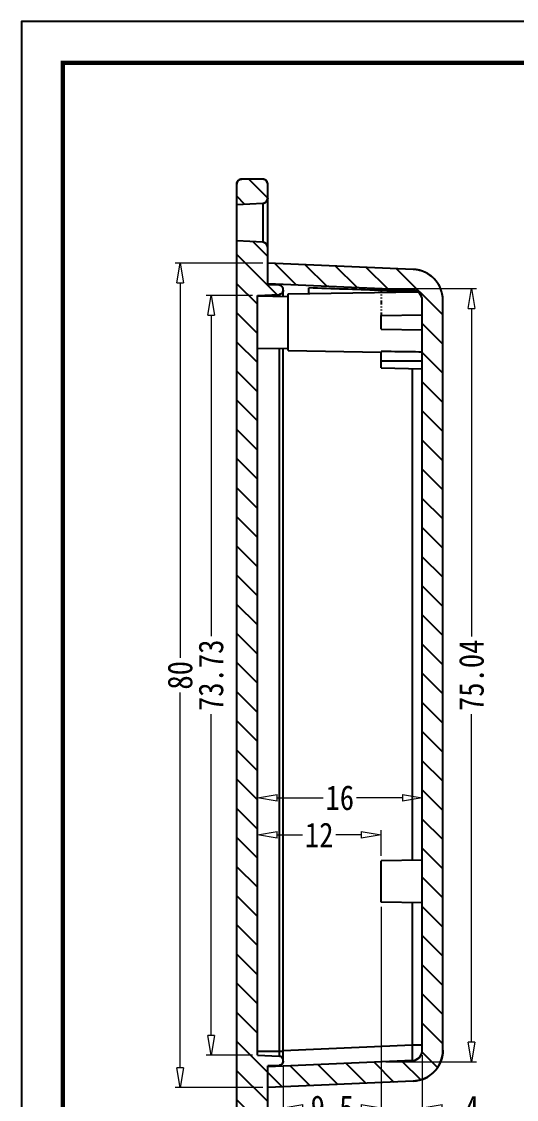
# Model space of a CAD drawing. Header units: millimetres. Extents: x -187 to 1788, y -1993 to 157.
# Drawn here: x -187.1 to -139.1, y 52.3 to 156.9 of the extents above; entities that cross this region are included whole.
import ezdxf

# ---------------------------------------------------------------- set-up
doc = ezdxf.new("R2010")
doc.units = ezdxf.units.MM
doc.linetypes.add('DIVIDE', pattern=[31.75, 12.7, -6.35, 0, -6.35, 0, -6.35])
doc.layers.add('dim', color=3, linetype='Continuous', lineweight=9)
doc.layers.add('from', color=7, linetype='Continuous')
doc.styles.add('FFS', font='SIMFANG.TTF', dxfattribs={"width": 0.85})
doc.dimstyles.new('YanXiu', dxfattribs={"dimtxt": 2.5, "dimasz": 2.2, "dimexe": 1, "dimexo": 0.6, "dimgap": 0.66, "dimtad": 0, "dimzin": 9, "dimdsep": 46, "dimtxsty": 'FFS', "dimblk": 'CLOSEDBLANK', "dimcen": 0, "dimclrd": 256, "dimclre": 131, "dimclrt": 42, "dimazin": 0, "dimtfac": 1, "dimtofl": 0, "dimtmove": 0, "dimatfit": 3, "dimldrblk": 'CLOSEDBLANK', "dimfxl": 1, "dimlwd": 5, "dimlwe": 5, "dimarcsym": 0})
pattern_1 = [(135, (430.1573, -442.344), (-1.4142136, -1.4142136), [])]

# ---------------------------------------------------------------- blocks, each defined once
blk = doc.blocks.new('_ClosedBlank')
at = {"color": 0, "linetype": 'ByBlock', "lineweight": -2}
for p, q in [((-1, 0.167), (0, 0)), ((-1, 0.167), (-1, -0.167)), ((0, 0), (-1, -0.167))]:
    blk.add_line(p, q, dxfattribs=at)
blk = doc.blocks.new('*D35')
at = {"layer": 'Defpoints', "color": 0}
for p in [(-164.24, 130.3), (-168.73, 56.57), (-164.24, 56.57)]:
    blk.add_point(p, dxfattribs=at)
at = {"layer": 'dim', "color": 131, "lineweight": 5}
for p, q in [((-164.72, 130.3), (-169.21, 130.3)), ((-164.72, 56.57), (-169.21, 56.57))]:
    blk.add_line(p, q, dxfattribs=at)
at = {"layer": 'dim', "lineweight": 5}
for p, q in [((-168.73, 128.38), (-168.73, 97.22)), ((-168.73, 58.49), (-168.73, 89.65))]:
    blk.add_line(p, q, dxfattribs=at)
at = {"layer": 'dim', "lineweight": 5, "xscale": 1.92, "yscale": 1.92, "zscale": 1.92}
for p, rotation in [((-168.73, 130.3), 90), ((-168.73, 56.57), 270)]:
    blk.add_blockref('_ClosedBlank', p, dxfattribs=dict(at, rotation=rotation))
at = {"layer": 'dim', "color": 42, "insert": (-168.73, 93.43), "char_height": 2.4, "attachment_point": 5, "rotation": 90, "style": 'FFS'}
blk.add_mtext('73.73', dxfattribs=at)
blk = doc.blocks.new('*D36')
at = {"layer": 'Defpoints', "color": 0}
for p in [(-163.24, 133.43), (-171.73, 53.43), (-163.24, 53.43)]:
    blk.add_point(p, dxfattribs=at)
at = {"layer": 'dim', "color": 131, "lineweight": 5}
for p, q in [((-163.72, 133.43), (-172.21, 133.43)), ((-163.72, 53.43), (-172.21, 53.43))]:
    blk.add_line(p, q, dxfattribs=at)
at = {"layer": 'dim', "lineweight": 5}
for p, q in [((-171.73, 131.51), (-171.73, 95.12)), ((-171.73, 55.35), (-171.73, 91.75))]:
    blk.add_line(p, q, dxfattribs=at)
at = {"layer": 'dim', "lineweight": 5, "xscale": 1.92, "yscale": 1.92, "zscale": 1.92}
for p, rotation in [((-171.73, 133.43), 90), ((-171.73, 53.43), 270)]:
    blk.add_blockref('_ClosedBlank', p, dxfattribs=dict(at, rotation=rotation))
at = {"layer": 'dim', "color": 42, "insert": (-171.73, 93.43), "char_height": 2.4, "attachment_point": 5, "rotation": 90, "style": 'FFS'}
blk.add_mtext('80', dxfattribs=at)
blk = doc.blocks.new('*D37')
at = {"layer": 'Defpoints', "color": 0}
for p in [(-164.24, 77.94), (-164.24, 76.67, 0), (-152.24, 75.43, 0)]:
    blk.add_point(p, dxfattribs=at)
at = {"layer": 'dim', "color": 131, "lineweight": 5}
for p, q in [((-164.24, 77.15), (-164.24, 78.42)), ((-152.24, 75.91), (-152.24, 78.42))]:
    blk.add_line(p, q, dxfattribs=at)
at = {"layer": 'dim', "lineweight": 5}
for p, q in [((-162.32, 77.94), (-159.86, 77.94)), ((-154.16, 77.94), (-156.62, 77.94))]:
    blk.add_line(p, q, dxfattribs=at)
at = {"layer": 'dim', "lineweight": 5, "xscale": 1.92, "yscale": 1.92, "zscale": 1.92, "rotation": 180}
blk.add_blockref('_ClosedBlank', (-164.24, 77.94), dxfattribs=at)
at = {"layer": 'dim', "lineweight": 5, "xscale": 1.92, "yscale": 1.92, "zscale": 1.92}
blk.add_blockref('_ClosedBlank', (-152.24, 77.94), dxfattribs=at)
at = {"layer": 'dim', "color": 42, "insert": (-158.24, 77.94), "char_height": 2.4, "attachment_point": 5, "style": 'FFS'}
blk.add_mtext('12', dxfattribs=at)
blk = doc.blocks.new('*D38')
at = {"layer": 'Defpoints', "color": 0}
for p in [(-164.24, 81.54), (-164.24, 79.5, 0), (-148.24, 77.64, 0)]:
    blk.add_point(p, dxfattribs=at)
at = {"layer": 'dim', "color": 131, "lineweight": 5}
for p, q in [((-164.24, 79.98), (-164.24, 82.02)), ((-148.24, 78.12), (-148.24, 82.02))]:
    blk.add_line(p, q, dxfattribs=at)
at = {"layer": 'dim', "lineweight": 5}
for p, q in [((-162.32, 81.54), (-157.86, 81.54)), ((-150.16, 81.54), (-154.62, 81.54))]:
    blk.add_line(p, q, dxfattribs=at)
at = {"layer": 'dim', "lineweight": 5, "xscale": 1.92, "yscale": 1.92, "zscale": 1.92, "rotation": 180}
blk.add_blockref('_ClosedBlank', (-164.24, 81.54), dxfattribs=at)
at = {"layer": 'dim', "lineweight": 5, "xscale": 1.92, "yscale": 1.92, "zscale": 1.92}
blk.add_blockref('_ClosedBlank', (-148.24, 81.54), dxfattribs=at)
at = {"layer": 'dim', "color": 42, "insert": (-156.24, 81.54), "char_height": 2.4, "attachment_point": 5, "style": 'FFS'}
blk.add_mtext('16', dxfattribs=at)
blk = doc.blocks.new('*D39')
at = {"layer": 'Defpoints', "color": 0}
for p in [(-152.24, 71.43), (-148.24, 57.05), (-152.24, 51.45)]:
    blk.add_point(p, dxfattribs=at)
at = {"layer": 'dim', "color": 131, "lineweight": 5}
for p, q in [((-152.24, 70.95), (-152.24, 50.97)), ((-148.24, 56.57), (-148.24, 50.97))]:
    blk.add_line(p, q, dxfattribs=at)
at = {"layer": 'dim', "lineweight": 5}
for p, q in [((-154.16, 51.45), (-156.08, 51.45)), ((-146.32, 51.45), (-144.4, 51.45))]:
    blk.add_line(p, q, dxfattribs=at)
at = {"layer": 'dim', "lineweight": 5, "xscale": 1.92, "yscale": 1.92, "zscale": 1.92}
blk.add_blockref('_ClosedBlank', (-152.24, 51.45), dxfattribs=at)
at = {"layer": 'dim', "lineweight": 5, "xscale": 1.92, "yscale": 1.92, "zscale": 1.92, "rotation": 180}
blk.add_blockref('_ClosedBlank', (-148.24, 51.45), dxfattribs=at)
at = {"layer": 'dim', "color": 42, "insert": (-143.44, 51.45), "char_height": 2.4, "attachment_point": 5, "style": 'FFS'}
blk.add_mtext('4', dxfattribs=at)
blk = doc.blocks.new('*D40')
at = {"layer": 'Defpoints', "color": 0}
for p in [(-152.24, 130.95), (-143.46, 130.95), (-152.24, 55.92)]:
    blk.add_point(p, dxfattribs=at)
at = {"layer": 'dim', "color": 131, "lineweight": 5}
for p, q in [((-151.76, 130.95), (-142.98, 130.95)), ((-151.76, 55.92), (-142.98, 55.92))]:
    blk.add_line(p, q, dxfattribs=at)
at = {"layer": 'dim', "lineweight": 5}
for p, q in [((-143.46, 129.03), (-143.46, 97.19)), ((-143.46, 57.84), (-143.46, 89.67))]:
    blk.add_line(p, q, dxfattribs=at)
at = {"layer": 'dim', "lineweight": 5, "xscale": 1.92, "yscale": 1.92, "zscale": 1.92}
for p, rotation in [((-143.46, 130.95), 90), ((-143.46, 55.92), 270)]:
    blk.add_blockref('_ClosedBlank', p, dxfattribs=dict(at, rotation=rotation))
at = {"layer": 'dim', "color": 42, "insert": (-143.46, 93.43), "char_height": 2.4, "attachment_point": 5, "rotation": 90, "style": 'FFS'}
blk.add_mtext('75.04', dxfattribs=at)
blk = doc.blocks.new('*D41')
at = {"layer": 'Defpoints', "color": 0}
for p in [(-152.24, 66.29, 0), (-161.74, 55.98), (-161.74, 51.45)]:
    blk.add_point(p, dxfattribs=at)
at = {"layer": 'dim', "color": 131, "lineweight": 5}
for p, q in [((-152.24, 65.81), (-152.24, 50.97)), ((-161.74, 55.5), (-161.74, 50.97))]:
    blk.add_line(p, q, dxfattribs=at)
at = {"layer": 'dim', "lineweight": 5}
for p, q in [((-159.82, 51.45), (-159.33, 51.45)), ((-154.16, 51.45), (-154.65, 51.45))]:
    blk.add_line(p, q, dxfattribs=at)
at = {"layer": 'dim', "lineweight": 5, "xscale": 1.92, "yscale": 1.92, "zscale": 1.92, "rotation": 180}
blk.add_blockref('_ClosedBlank', (-161.74, 51.45), dxfattribs=at)
at = {"layer": 'dim', "lineweight": 5, "xscale": 1.92, "yscale": 1.92, "zscale": 1.92}
blk.add_blockref('_ClosedBlank', (-152.24, 51.45), dxfattribs=at)
at = {"layer": 'dim', "color": 42, "insert": (-156.99, 51.45), "char_height": 2.4, "attachment_point": 5, "style": 'FFS'}
blk.add_mtext('9.5', dxfattribs=at)

msp = doc.modelspace()

# ---------------------------------------------------------------- hatches: boundary and pattern name
at = {"linetype": 'Continuous'}
h = msp.add_hatch(dxfattribs=at)
h.set_pattern_fill('DEFAULT__1', color=40, scale=2, angle=135, style=0, pattern_type=0)
h.set_pattern_definition(pattern_1)
edge = h.paths.add_edge_path()
edge.add_line((-163.239, 45.751), (-163.239, 47.152))
edge.add_spline(control_points=[(-163.239, 45.751), (-163.239, 45.489), (-163.423, 45.304), (-163.685, 45.301)], knot_values=[0, 0, 0, 0, 1, 1, 1, 1], weights=[1, 0.8067903, 0.8067903, 1], degree=3, periodic=0)
edge.add_line((-163.685, 45.301), (-165.734, 45.283))
edge.add_spline(control_points=[(-166.239, 45.783), (-166.239, 45.488), (-166.029, 45.281), (-165.734, 45.283)], knot_values=[0, 0, 0, 0, 1, 1, 1, 1], weights=[1, 0.8026765, 0.8026765, 1], degree=3, periodic=0)
edge.add_line((-166.239, 45.783), (-166.239, 47.783))
edge.add_line((-163.713, 47.651), (-166.239, 47.783))
edge.add_spline(control_points=[(-163.239, 47.152), (-163.239, 47.433), (-163.432, 47.636), (-163.713, 47.651)], knot_values=[0, 0, 0, 0, 1, 1, 1, 1], weights=[1, 0.8169162, 0.8169162, 1], degree=3, periodic=0)
edge = h.paths.add_edge_path()
edge.add_line((-163.239, 51.915), (-163.239, 55.535))
edge.add_spline(control_points=[(-163.239, 51.915), (-163.239, 51.634), (-163.432, 51.43), (-163.713, 51.416)], knot_values=[0, 0, 0, 0, 1, 1, 1, 1], weights=[1, 0.8169162, 0.8169162, 1], degree=3, periodic=0)
edge.add_line((-163.713, 51.416), (-166.239, 51.283))
edge.add_line((-166.239, 51.283), (-166.239, 135.583))
edge.add_line((-163.713, 135.451), (-166.239, 135.583))
edge.add_spline(control_points=[(-163.239, 134.952), (-163.239, 135.233), (-163.432, 135.436), (-163.713, 135.451)], knot_values=[0, 0, 0, 0, 1, 1, 1, 1], weights=[1, 0.8169162, 0.8169162, 1], degree=3, periodic=0)
edge.add_line((-163.239, 131.331), (-163.239, 134.952))
edge.add_line((-162.121, 131.283), (-163.239, 131.331))
edge.add_spline(control_points=[(-161.739, 130.883), (-161.739, 131.109), (-161.895, 131.273), (-162.121, 131.283)], knot_values=[0, 0, 0, 0, 1, 1, 1, 1], weights=[1, 0.8149093, 0.8149093, 1], degree=3, periodic=0)
edge.add_line((-161.739, 130.791), (-161.739, 130.883))
edge.add_spline(control_points=[(-161.739, 130.791), (-161.739, 130.564), (-161.895, 130.401), (-162.121, 130.391)], knot_values=[0, 0, 0, 0, 1, 1, 1, 1], weights=[1, 0.8149093, 0.8149093, 1], degree=3, periodic=0)
edge.add_line((-164.239, 130.298), (-162.121, 130.391))
edge.add_line((-164.239, 56.568), (-164.239, 130.298))
edge.add_line((-164.239, 56.568), (-162.121, 56.476))
edge.add_spline(control_points=[(-161.739, 56.076), (-161.739, 56.303), (-161.895, 56.466), (-162.121, 56.476)], knot_values=[0, 0, 0, 0, 1, 1, 1, 1], weights=[1, 0.8149093, 0.8149093, 1], degree=3, periodic=0)
edge.add_line((-161.739, 55.984), (-161.739, 56.076))
edge.add_spline(control_points=[(-161.739, 55.984), (-161.739, 55.758), (-161.895, 55.594), (-162.121, 55.584)], knot_values=[0, 0, 0, 0, 1, 1, 1, 1], weights=[1, 0.8149093, 0.8149093, 1], degree=3, periodic=0)
edge.add_line((-162.121, 55.584), (-163.239, 55.535))
edge = h.paths.add_edge_path()
edge.add_line((-163.239, 139.715), (-163.239, 141.115))
edge.add_spline(control_points=[(-163.239, 139.715), (-163.239, 139.434), (-163.432, 139.23), (-163.713, 139.216)], knot_values=[0, 0, 0, 0, 1, 1, 1, 1], weights=[1, 0.8169162, 0.8169162, 1], degree=3, periodic=0)
edge.add_line((-163.713, 139.216), (-166.239, 139.083))
edge.add_line((-166.239, 139.083), (-166.239, 141.083))
edge.add_spline(control_points=[(-166.239, 141.083), (-166.239, 141.378), (-166.029, 141.586), (-165.734, 141.583)], knot_values=[0, 0, 0, 0, 1, 1, 1, 1], weights=[1, 0.8026765, 0.8026765, 1], degree=3, periodic=0)
edge.add_line((-163.685, 141.565), (-165.734, 141.583))
edge.add_spline(control_points=[(-163.239, 141.115), (-163.239, 141.377), (-163.423, 141.563), (-163.685, 141.565)], knot_values=[0, 0, 0, 0, 1, 1, 1, 1], weights=[1, 0.8067903, 0.8067903, 1], degree=3, periodic=0)
h = msp.add_hatch(dxfattribs=at)
h.set_pattern_fill('DEFAULT__2', color=40, scale=2, angle=135, style=0, pattern_type=0)
h.set_pattern_definition(pattern_1)
edge = h.paths.add_edge_path()
edge.add_line((-163.239, 53.433), (-163.239, 55.435))
edge.add_line((-149.195, 56.048), (-163.239, 55.435))
edge.add_spline(control_points=[(-149.195, 56.048), (-148.63, 56.073), (-148.239, 56.482), (-148.239, 57.047)], knot_values=[0, 0, 0, 0, 1, 1, 1, 1], weights=[1, 0.8149093, 0.8149093, 1], degree=3, periodic=0)
edge.add_line((-148.239, 57.047), (-148.239, 129.819))
edge.add_spline(control_points=[(-148.239, 129.819), (-148.239, 130.385), (-148.63, 130.794), (-149.195, 130.818)], knot_values=[0, 0, 0, 0, 1, 1, 1, 1], weights=[1, 0.8149093, 0.8149093, 1], degree=3, periodic=0)
edge.add_line((-149.195, 130.818), (-163.239, 131.431))
edge.add_line((-163.239, 131.431), (-163.239, 133.433))
edge.add_line((-149.108, 132.816), (-163.239, 133.433))
edge.add_spline(control_points=[(-146.239, 129.819), (-146.239, 131.516), (-147.412, 132.742), (-149.108, 132.816)], knot_values=[0, 0, 0, 0, 1, 1, 1, 1], weights=[1, 0.8149093, 0.8149093, 1], degree=3, periodic=0)
edge.add_line((-146.239, 57.047), (-146.239, 129.819))
edge.add_spline(control_points=[(-146.239, 57.047), (-146.239, 55.35), (-147.412, 54.124), (-149.108, 54.05)], knot_values=[0, 0, 0, 0, 1, 1, 1, 1], weights=[1, 0.8149093, 0.8149093, 1], degree=3, periodic=0)
edge.add_line((-149.108, 54.05), (-163.239, 53.433))

# ---------------------------------------------------------------- linework, layer by layer
at = {"color": 7, "linetype": 'Continuous'}
for p, q in [((-163.685, 141.565), (-165.734, 141.583)), ((-163.685, 141.565), (-165.734, 141.583)), ((-166.239, 45.783), (-166.239, 141.083)), ((-166.239, 139.083), (-166.239, 141.083)), ((-163.239, 131.331), (-163.239, 141.115)), ((-163.239, 139.715), (-163.239, 141.115)), ((-163.713, 139.216), (-166.239, 139.083)), ((-163.713, 139.216), (-166.239, 139.083)), ((-163.713, 139.216), (-163.713, 135.451)), ((-163.713, 135.451), (-166.239, 135.583)), ((-163.713, 135.451), (-166.239, 135.583)), ((-166.239, 51.283), (-166.239, 135.583)), ((-163.239, 131.331), (-163.239, 134.952)), ((-149.108, 132.816), (-163.239, 133.433)), ((-149.108, 132.816), (-163.239, 133.433)), ((-163.239, 131.431), (-163.239, 133.433)), ((-149.195, 130.818), (-163.239, 131.431)), ((-149.195, 130.818), (-163.239, 131.431)), ((-162.121, 131.283), (-163.239, 131.331)), ((-162.121, 131.283), (-163.239, 131.331)), ((-161.739, 130.192), (-161.739, 130.883)), ((-161.739, 130.791), (-161.739, 130.883)), ((-159.239, 130.468), (-159.239, 131.013)), ((-164.239, 130.298), (-162.121, 130.391)), ((-164.239, 130.298), (-162.121, 130.391)), ((-164.239, 56.568), (-164.239, 130.298)), ((-164.239, 56.568), (-164.239, 130.298)), ((-164.239, 130.236), (-161.239, 130.183)), ((-162.121, 130.391), (-162.121, 130.199)), ((-161.239, 130.433), (-148.702, 130.652)), ((-161.239, 124.933), (-161.239, 130.433)), ((-149.18, 130.664), (-149.201, 130.665)), ((-148.239, 57.047), (-148.239, 129.819)), ((-148.239, 57.047), (-148.239, 129.819)), ((-146.239, 57.047), (-146.239, 129.819)), ((-146.239, 57.047), (-146.239, 129.819)), ((-152.239, 128.333), (-148.239, 128.403)), ((-152.239, 127.033), (-152.239, 128.333)), ((-152.239, 127.033), (-148.239, 126.964)), ((-164.239, 125.131), (-161.239, 125.183)), ((-162.121, 125.168), (-162.121, 56.476)), ((-161.739, 56.165), (-161.739, 125.175)), ((-161.239, 124.933), (-152.239, 124.776)), ((-152.239, 123.253), (-152.239, 124.85)), ((-148.239, 123.903), (-152.239, 123.903)), ((-152.239, 123.253), (-148.239, 123.183)), ((-149.195, 75.487), (-149.195, 123.2)), ((-148.239, 75.503), (-152.239, 75.433)), ((-152.239, 71.433), (-152.239, 75.433)), ((-148.239, 71.364), (-152.239, 71.433)), ((-149.195, 57.547), (-149.195, 71.38)), ((-149.195, 57.547), (-161.742, 56.999)), ((-148.239, 57.547), (-149.195, 57.547)), ((-161.739, 56.934), (-164.239, 56.934)), ((-164.239, 56.568), (-162.121, 56.476)), ((-164.239, 56.568), (-162.121, 56.476)), ((-149.195, 56.048), (-163.239, 55.435)), ((-149.195, 56.048), (-163.239, 55.435)), ((-162.121, 55.584), (-163.239, 55.535)), ((-162.121, 55.584), (-163.239, 55.535)), ((-163.239, 45.751), (-163.239, 55.535)), ((-163.239, 51.915), (-163.239, 55.535)), ((-163.239, 53.433), (-163.239, 55.435)), ((-161.739, 55.984), (-161.739, 56.076)), ((-161.739, 55.984), (-161.739, 56.076)), ((-149.108, 54.05), (-163.239, 53.433)), ((-149.108, 54.05), (-163.239, 53.433))]:
    msp.add_line(p, q, dxfattribs=at)
at = {"color": 2, "linetype": 'DIVIDE', "ltscale": 0.03}
msp.add_line((-152.239, 130.951), (-152.239, 128.333), dxfattribs=at)
at = {"color": 7, "linetype": 'Continuous'}
for centre, radius, start, end in [((-165.739, 141.083), 0.5, 89.5, 180), ((-163.689, 141.115), 0.45, 0, 89.5), ((-163.739, 139.715), 0.5, 273, 0), ((-163.739, 134.952), 0.5, 0, 87), ((-149.239, 129.819), 3, 0, 87.5), ((-162.139, 130.883), 0.4, 0, 87.5), ((-162.139, 130.791), 0.4, 272.5, 0), ((-149.239, 129.819), 1, 0, 87.5), ((-149.227, 129.351), 1.314, 81.56809, 87.98352), ((-149.239, 57.047), 1, 272.5, 0), ((-149.239, 57.047), 3, 272.5, 0), ((-162.139, 56.076), 0.4, 0, 87.5), ((-162.139, 55.984), 0.4, 272.5, 0)]:
    msp.add_arc(centre, radius, start, end, dxfattribs=at)
for points, start_tangent, end_tangent in [([(-166.239, 141.083), (-166.239, 141.089), (-166.239, 141.095), (-166.239, 141.1), (-166.238, 141.106), (-166.238, 141.111), (-166.238, 141.117), (-166.237, 141.123), (-166.237, 141.129), (-166.236, 141.134), (-166.236, 141.14), (-166.235, 141.146), (-166.234, 141.152), (-166.233, 141.157), (-166.232, 141.163), (-166.231, 141.169), (-166.23, 141.175), (-166.229, 141.181), (-166.228, 141.186), (-166.227, 141.192), (-166.225, 141.198), (-166.224, 141.204), (-166.223, 141.21), (-166.221, 141.216), (-166.219, 141.222), (-166.218, 141.227), (-166.216, 141.233), (-166.214, 141.239), (-166.212, 141.245), (-166.21, 141.251), (-166.208, 141.257), (-166.206, 141.263), (-166.203, 141.268), (-166.201, 141.274), (-166.199, 141.28), (-166.196, 141.286), (-166.194, 141.291), (-166.191, 141.297), (-166.188, 141.303), (-166.185, 141.308), (-166.182, 141.314), (-166.179, 141.32), (-166.176, 141.325), (-166.173, 141.331), (-166.17, 141.336), (-166.167, 141.342), (-166.163, 141.347), (-166.16, 141.353), (-166.156, 141.358), (-166.153, 141.364), (-166.149, 141.369), (-166.146, 141.374), (-166.142, 141.379), (-166.138, 141.385), (-166.134, 141.39), (-166.13, 141.395), (-166.126, 141.4), (-166.122, 141.405), (-166.117, 141.41), (-166.113, 141.415), (-166.109, 141.42), (-166.104, 141.424), (-166.1, 141.429), (-166.095, 141.434), (-166.091, 141.438), (-166.086, 141.443), (-166.081, 141.448), (-166.077, 141.452), (-166.072, 141.456), (-166.067, 141.461), (-166.062, 141.465), (-166.057, 141.469), (-166.052, 141.473), (-166.047, 141.477), (-166.042, 141.481), (-166.037, 141.485), (-166.031, 141.489), (-166.026, 141.493), (-166.021, 141.496), (-166.015, 141.5), (-166.01, 141.503), (-166.005, 141.507), (-165.999, 141.51), (-165.994, 141.514), (-165.988, 141.517), (-165.983, 141.52), (-165.977, 141.523), (-165.971, 141.526), (-165.966, 141.529), (-165.96, 141.532), (-165.954, 141.535), (-165.949, 141.537), (-165.943, 141.54), (-165.937, 141.542), (-165.931, 141.545), (-165.926, 141.547), (-165.92, 141.55), (-165.914, 141.552), (-165.908, 141.554), (-165.902, 141.556), (-165.896, 141.558), (-165.89, 141.56), (-165.885, 141.562), (-165.879, 141.563), (-165.873, 141.565), (-165.867, 141.567), (-165.861, 141.568), (-165.855, 141.57), (-165.849, 141.571), (-165.843, 141.572), (-165.838, 141.574), (-165.832, 141.575), (-165.826, 141.576), (-165.82, 141.577), (-165.814, 141.578), (-165.808, 141.579), (-165.803, 141.579), (-165.797, 141.58), (-165.791, 141.581), (-165.785, 141.581), (-165.78, 141.582), (-165.774, 141.582), (-165.768, 141.583), (-165.763, 141.583), (-165.757, 141.583), (-165.751, 141.583), (-165.746, 141.583), (-165.74, 141.583), (-165.734, 141.583)], (0, 1), (0.9999619, -0.0087265)), ([(-163.239, 141.115), (-163.239, 141.12), (-163.239, 141.125), (-163.239, 141.13), (-163.239, 141.135), (-163.24, 141.141), (-163.24, 141.146), (-163.24, 141.151), (-163.241, 141.156), (-163.241, 141.161), (-163.242, 141.166), (-163.242, 141.171), (-163.243, 141.176), (-163.244, 141.181), (-163.244, 141.187), (-163.245, 141.192), (-163.246, 141.197), (-163.247, 141.202), (-163.248, 141.207), (-163.249, 141.213), (-163.251, 141.218), (-163.252, 141.223), (-163.253, 141.228), (-163.255, 141.234), (-163.256, 141.239), (-163.258, 141.244), (-163.259, 141.249), (-163.261, 141.254), (-163.263, 141.26), (-163.264, 141.265), (-163.266, 141.27), (-163.268, 141.275), (-163.27, 141.28), (-163.272, 141.285), (-163.274, 141.291), (-163.277, 141.296), (-163.279, 141.301), (-163.281, 141.306), (-163.284, 141.311), (-163.286, 141.316), (-163.289, 141.321), (-163.291, 141.326), (-163.294, 141.331), (-163.297, 141.336), (-163.299, 141.341), (-163.302, 141.346), (-163.305, 141.351), (-163.308, 141.356), (-163.311, 141.361), (-163.315, 141.365), (-163.318, 141.37), (-163.321, 141.375), (-163.324, 141.38), (-163.328, 141.384), (-163.331, 141.389), (-163.335, 141.393), (-163.338, 141.398), (-163.342, 141.402), (-163.346, 141.407), (-163.35, 141.411), (-163.353, 141.415), (-163.357, 141.42), (-163.361, 141.424), (-163.365, 141.428), (-163.369, 141.432), (-163.373, 141.436), (-163.377, 141.44), (-163.382, 141.444), (-163.386, 141.448), (-163.39, 141.452), (-163.395, 141.456), (-163.399, 141.46), (-163.403, 141.463), (-163.408, 141.467), (-163.412, 141.471), (-163.417, 141.474), (-163.422, 141.478), (-163.426, 141.481), (-163.431, 141.484), (-163.436, 141.488), (-163.44, 141.491), (-163.445, 141.494), (-163.45, 141.497), (-163.455, 141.5), (-163.46, 141.503), (-163.465, 141.506), (-163.47, 141.509), (-163.475, 141.511), (-163.48, 141.514), (-163.485, 141.517), (-163.49, 141.519), (-163.495, 141.522), (-163.5, 141.524), (-163.505, 141.526), (-163.51, 141.528), (-163.515, 141.531), (-163.52, 141.533), (-163.525, 141.535), (-163.531, 141.537), (-163.536, 141.539), (-163.541, 141.541), (-163.546, 141.542), (-163.551, 141.544), (-163.557, 141.546), (-163.562, 141.547), (-163.567, 141.549), (-163.572, 141.55), (-163.577, 141.551), (-163.583, 141.553), (-163.588, 141.554), (-163.593, 141.555), (-163.598, 141.556), (-163.603, 141.557), (-163.609, 141.558), (-163.614, 141.559), (-163.619, 141.56), (-163.624, 141.561), (-163.629, 141.562), (-163.634, 141.562), (-163.64, 141.563), (-163.645, 141.563), (-163.65, 141.564), (-163.655, 141.564), (-163.66, 141.565), (-163.665, 141.565), (-163.67, 141.565), (-163.675, 141.565), (-163.68, 141.565), (-163.685, 141.565)], (0, 1), (-0.9999619, 0.0087265)), ([(-163.239, 139.715), (-163.239, 139.71), (-163.239, 139.704), (-163.239, 139.699), (-163.239, 139.693), (-163.24, 139.688), (-163.24, 139.682), (-163.24, 139.677), (-163.241, 139.671), (-163.241, 139.666), (-163.242, 139.66), (-163.242, 139.655), (-163.243, 139.649), (-163.244, 139.644), (-163.245, 139.638), (-163.246, 139.632), (-163.247, 139.627), (-163.248, 139.621), (-163.249, 139.615), (-163.25, 139.61), (-163.251, 139.604), (-163.253, 139.598), (-163.254, 139.593), (-163.255, 139.587), (-163.257, 139.581), (-163.259, 139.576), (-163.26, 139.57), (-163.262, 139.565), (-163.264, 139.559), (-163.266, 139.553), (-163.268, 139.548), (-163.27, 139.542), (-163.272, 139.536), (-163.274, 139.531), (-163.276, 139.525), (-163.279, 139.52), (-163.281, 139.514), (-163.283, 139.509), (-163.286, 139.503), (-163.289, 139.498), (-163.291, 139.492), (-163.294, 139.487), (-163.297, 139.481), (-163.3, 139.476), (-163.303, 139.471), (-163.306, 139.465), (-163.309, 139.46), (-163.312, 139.455), (-163.315, 139.449), (-163.319, 139.444), (-163.322, 139.439), (-163.325, 139.434), (-163.329, 139.429), (-163.333, 139.424), (-163.336, 139.419), (-163.34, 139.414), (-163.344, 139.409), (-163.348, 139.404), (-163.351, 139.399), (-163.355, 139.394), (-163.359, 139.389), (-163.364, 139.385), (-163.368, 139.38), (-163.372, 139.375), (-163.376, 139.371), (-163.38, 139.366), (-163.385, 139.362), (-163.389, 139.358), (-163.394, 139.353), (-163.398, 139.349), (-163.403, 139.345), (-163.407, 139.341), (-163.412, 139.337), (-163.417, 139.333), (-163.422, 139.329), (-163.427, 139.325), (-163.431, 139.321), (-163.436, 139.317), (-163.441, 139.313), (-163.446, 139.31), (-163.451, 139.306), (-163.456, 139.303), (-163.461, 139.299), (-163.467, 139.296), (-163.472, 139.292), (-163.477, 139.289), (-163.482, 139.286), (-163.487, 139.283), (-163.493, 139.28), (-163.498, 139.277), (-163.503, 139.274), (-163.509, 139.271), (-163.514, 139.268), (-163.52, 139.266), (-163.525, 139.263), (-163.53, 139.261), (-163.536, 139.258), (-163.541, 139.256), (-163.547, 139.253), (-163.552, 139.251), (-163.558, 139.249), (-163.564, 139.247), (-163.569, 139.245), (-163.575, 139.243), (-163.58, 139.241), (-163.586, 139.239), (-163.591, 139.237), (-163.597, 139.236), (-163.602, 139.234), (-163.608, 139.232), (-163.614, 139.231), (-163.619, 139.23), (-163.625, 139.228), (-163.63, 139.227), (-163.636, 139.226), (-163.641, 139.225), (-163.647, 139.224), (-163.653, 139.223), (-163.658, 139.222), (-163.664, 139.221), (-163.669, 139.22), (-163.675, 139.219), (-163.68, 139.219), (-163.686, 139.218), (-163.691, 139.217), (-163.696, 139.217), (-163.702, 139.216), (-163.707, 139.216), (-163.713, 139.216)], (0, -1), (-0.9986295, -0.052336)), ([(-163.239, 134.952), (-163.239, 134.957), (-163.239, 134.962), (-163.239, 134.968), (-163.239, 134.973), (-163.24, 134.979), (-163.24, 134.984), (-163.24, 134.99), (-163.241, 134.995), (-163.241, 135.001), (-163.242, 135.006), (-163.242, 135.012), (-163.243, 135.018), (-163.244, 135.023), (-163.245, 135.029), (-163.246, 135.034), (-163.247, 135.04), (-163.248, 135.046), (-163.249, 135.051), (-163.25, 135.057), (-163.251, 135.063), (-163.253, 135.068), (-163.254, 135.074), (-163.255, 135.08), (-163.257, 135.085), (-163.259, 135.091), (-163.26, 135.097), (-163.262, 135.102), (-163.264, 135.108), (-163.266, 135.114), (-163.268, 135.119), (-163.27, 135.125), (-163.272, 135.13), (-163.274, 135.136), (-163.276, 135.142), (-163.279, 135.147), (-163.281, 135.153), (-163.283, 135.158), (-163.286, 135.164), (-163.289, 135.169), (-163.291, 135.175), (-163.294, 135.18), (-163.297, 135.186), (-163.3, 135.191), (-163.303, 135.196), (-163.306, 135.202), (-163.309, 135.207), (-163.312, 135.212), (-163.315, 135.217), (-163.319, 135.223), (-163.322, 135.228), (-163.325, 135.233), (-163.329, 135.238), (-163.333, 135.243), (-163.336, 135.248), (-163.34, 135.253), (-163.344, 135.258), (-163.348, 135.263), (-163.351, 135.268), (-163.355, 135.273), (-163.359, 135.277), (-163.364, 135.282), (-163.368, 135.287), (-163.372, 135.291), (-163.376, 135.296), (-163.38, 135.3), (-163.385, 135.305), (-163.389, 135.309), (-163.394, 135.314), (-163.398, 135.318), (-163.403, 135.322), (-163.407, 135.326), (-163.412, 135.33), (-163.417, 135.334), (-163.422, 135.338), (-163.427, 135.342), (-163.431, 135.346), (-163.436, 135.35), (-163.441, 135.353), (-163.446, 135.357), (-163.451, 135.361), (-163.456, 135.364), (-163.461, 135.368), (-163.467, 135.371), (-163.472, 135.374), (-163.477, 135.378), (-163.482, 135.381), (-163.487, 135.384), (-163.493, 135.387), (-163.498, 135.39), (-163.503, 135.393), (-163.509, 135.396), (-163.514, 135.398), (-163.52, 135.401), (-163.525, 135.404), (-163.53, 135.406), (-163.536, 135.409), (-163.541, 135.411), (-163.547, 135.413), (-163.552, 135.416), (-163.558, 135.418), (-163.564, 135.42), (-163.569, 135.422), (-163.575, 135.424), (-163.58, 135.426), (-163.586, 135.428), (-163.591, 135.429), (-163.597, 135.431), (-163.602, 135.433), (-163.608, 135.434), (-163.614, 135.436), (-163.619, 135.437), (-163.625, 135.439), (-163.63, 135.44), (-163.636, 135.441), (-163.641, 135.442), (-163.647, 135.443), (-163.653, 135.444), (-163.658, 135.445), (-163.664, 135.446), (-163.669, 135.447), (-163.675, 135.448), (-163.68, 135.448), (-163.686, 135.449), (-163.691, 135.449), (-163.696, 135.45), (-163.702, 135.45), (-163.707, 135.451), (-163.713, 135.451)], (0, 1), (-0.9986295, 0.052336)), ([(-146.239, 129.819), (-146.239, 129.852), (-146.24, 129.884), (-146.24, 129.917), (-146.242, 129.95), (-146.243, 129.983), (-146.245, 130.016), (-146.248, 130.049), (-146.25, 130.083), (-146.254, 130.116), (-146.257, 130.15), (-146.261, 130.183), (-146.265, 130.217), (-146.27, 130.251), (-146.275, 130.284), (-146.281, 130.318), (-146.287, 130.352), (-146.293, 130.386), (-146.3, 130.42), (-146.307, 130.454), (-146.314, 130.488), (-146.322, 130.523), (-146.331, 130.557), (-146.34, 130.591), (-146.349, 130.625), (-146.359, 130.659), (-146.369, 130.693), (-146.379, 130.727), (-146.391, 130.761), (-146.402, 130.795), (-146.414, 130.829), (-146.426, 130.863), (-146.439, 130.897), (-146.452, 130.93), (-146.466, 130.964), (-146.48, 130.998), (-146.494, 131.031), (-146.509, 131.064), (-146.525, 131.098), (-146.541, 131.131), (-146.557, 131.164), (-146.574, 131.197), (-146.591, 131.229), (-146.608, 131.262), (-146.626, 131.294), (-146.645, 131.326), (-146.664, 131.358), (-146.683, 131.39), (-146.703, 131.422), (-146.723, 131.453), (-146.743, 131.484), (-146.764, 131.515), (-146.786, 131.546), (-146.807, 131.576), (-146.829, 131.607), (-146.852, 131.637), (-146.875, 131.666), (-146.898, 131.696), (-146.922, 131.725), (-146.946, 131.754), (-146.97, 131.783), (-146.995, 131.811), (-147.02, 131.839), (-147.046, 131.866), (-147.072, 131.894), (-147.098, 131.921), (-147.124, 131.948), (-147.151, 131.974), (-147.179, 132), (-147.206, 132.026), (-147.234, 132.051), (-147.262, 132.076), (-147.29, 132.1), (-147.319, 132.125), (-147.348, 132.148), (-147.377, 132.172), (-147.407, 132.195), (-147.437, 132.218), (-147.467, 132.24), (-147.497, 132.262), (-147.527, 132.283), (-147.558, 132.304), (-147.589, 132.325), (-147.62, 132.345), (-147.651, 132.365), (-147.683, 132.384), (-147.715, 132.403), (-147.747, 132.422), (-147.779, 132.44), (-147.811, 132.458), (-147.843, 132.475), (-147.876, 132.492), (-147.908, 132.508), (-147.941, 132.524), (-147.974, 132.54), (-148.007, 132.555), (-148.04, 132.569), (-148.073, 132.584), (-148.107, 132.597), (-148.14, 132.611), (-148.174, 132.624), (-148.207, 132.636), (-148.241, 132.648), (-148.274, 132.66), (-148.308, 132.671), (-148.342, 132.682), (-148.375, 132.692), (-148.409, 132.702), (-148.443, 132.712), (-148.476, 132.721), (-148.51, 132.729), (-148.544, 132.738), (-148.578, 132.745), (-148.611, 132.753), (-148.645, 132.76), (-148.678, 132.766), (-148.712, 132.773), (-148.745, 132.778), (-148.779, 132.784), (-148.812, 132.789), (-148.845, 132.793), (-148.879, 132.798), (-148.912, 132.801), (-148.945, 132.805), (-148.977, 132.808), (-149.01, 132.811), (-149.043, 132.813), (-149.076, 132.815), (-149.108, 132.816)], (0, 1), (-0.9990482, 0.0436194)), ([(-161.739, 130.883), (-161.739, 130.887), (-161.739, 130.892), (-161.739, 130.896), (-161.739, 130.9), (-161.739, 130.905), (-161.74, 130.909), (-161.74, 130.914), (-161.74, 130.918), (-161.741, 130.923), (-161.741, 130.927), (-161.742, 130.932), (-161.742, 130.936), (-161.743, 130.94), (-161.744, 130.945), (-161.744, 130.95), (-161.745, 130.954), (-161.746, 130.959), (-161.747, 130.963), (-161.748, 130.968), (-161.749, 130.972), (-161.75, 130.977), (-161.751, 130.981), (-161.752, 130.986), (-161.754, 130.99), (-161.755, 130.995), (-161.756, 130.999), (-161.758, 131.004), (-161.759, 131.009), (-161.761, 131.013), (-161.762, 131.018), (-161.764, 131.022), (-161.766, 131.027), (-161.767, 131.031), (-161.769, 131.036), (-161.771, 131.04), (-161.773, 131.045), (-161.775, 131.049), (-161.777, 131.053), (-161.779, 131.058), (-161.781, 131.062), (-161.783, 131.067), (-161.786, 131.071), (-161.788, 131.075), (-161.791, 131.08), (-161.793, 131.084), (-161.795, 131.088), (-161.798, 131.092), (-161.801, 131.097), (-161.803, 131.101), (-161.806, 131.105), (-161.809, 131.109), (-161.812, 131.113), (-161.815, 131.117), (-161.818, 131.121), (-161.821, 131.125), (-161.824, 131.129), (-161.827, 131.133), (-161.83, 131.137), (-161.833, 131.141), (-161.836, 131.145), (-161.84, 131.149), (-161.843, 131.152), (-161.846, 131.156), (-161.85, 131.16), (-161.853, 131.163), (-161.857, 131.167), (-161.86, 131.17), (-161.864, 131.174), (-161.868, 131.177), (-161.871, 131.181), (-161.875, 131.184), (-161.879, 131.187), (-161.883, 131.19), (-161.887, 131.194), (-161.891, 131.197), (-161.895, 131.2), (-161.899, 131.203), (-161.903, 131.206), (-161.907, 131.209), (-161.911, 131.211), (-161.915, 131.214), (-161.919, 131.217), (-161.923, 131.22), (-161.927, 131.222), (-161.931, 131.225), (-161.936, 131.228), (-161.94, 131.23), (-161.944, 131.232), (-161.948, 131.235), (-161.953, 131.237), (-161.957, 131.239), (-161.961, 131.241), (-161.966, 131.244), (-161.97, 131.246), (-161.975, 131.248), (-161.979, 131.25), (-161.983, 131.252), (-161.988, 131.253), (-161.992, 131.255), (-161.997, 131.257), (-162.001, 131.259), (-162.006, 131.26), (-162.01, 131.262), (-162.015, 131.263), (-162.019, 131.265), (-162.024, 131.266), (-162.028, 131.267), (-162.033, 131.269), (-162.037, 131.27), (-162.042, 131.271), (-162.046, 131.272), (-162.051, 131.273), (-162.055, 131.274), (-162.06, 131.275), (-162.064, 131.276), (-162.069, 131.277), (-162.073, 131.278), (-162.077, 131.278), (-162.082, 131.279), (-162.086, 131.28), (-162.091, 131.28), (-162.095, 131.281), (-162.1, 131.281), (-162.104, 131.281), (-162.108, 131.282), (-162.113, 131.282), (-162.117, 131.282), (-162.121, 131.283)], (0, 1), (-0.9990482, 0.0436194)), ([(-161.739, 130.791), (-161.739, 130.786), (-161.739, 130.782), (-161.739, 130.778), (-161.739, 130.773), (-161.739, 130.769), (-161.74, 130.764), (-161.74, 130.76), (-161.74, 130.755), (-161.741, 130.751), (-161.741, 130.747), (-161.742, 130.742), (-161.742, 130.738), (-161.743, 130.733), (-161.744, 130.729), (-161.744, 130.724), (-161.745, 130.719), (-161.746, 130.715), (-161.747, 130.71), (-161.748, 130.706), (-161.749, 130.701), (-161.75, 130.697), (-161.751, 130.692), (-161.752, 130.688), (-161.754, 130.683), (-161.755, 130.679), (-161.756, 130.674), (-161.758, 130.67), (-161.759, 130.665), (-161.761, 130.66), (-161.762, 130.656), (-161.764, 130.651), (-161.766, 130.647), (-161.767, 130.642), (-161.769, 130.638), (-161.771, 130.633), (-161.773, 130.629), (-161.775, 130.625), (-161.777, 130.62), (-161.779, 130.616), (-161.781, 130.611), (-161.783, 130.607), (-161.786, 130.603), (-161.788, 130.598), (-161.791, 130.594), (-161.793, 130.59), (-161.795, 130.585), (-161.798, 130.581), (-161.801, 130.577), (-161.803, 130.573), (-161.806, 130.569), (-161.809, 130.564), (-161.812, 130.56), (-161.815, 130.556), (-161.818, 130.552), (-161.821, 130.548), (-161.824, 130.544), (-161.827, 130.54), (-161.83, 130.536), (-161.833, 130.533), (-161.836, 130.529), (-161.84, 130.525), (-161.843, 130.521), (-161.846, 130.518), (-161.85, 130.514), (-161.853, 130.51), (-161.857, 130.507), (-161.86, 130.503), (-161.864, 130.5), (-161.868, 130.496), (-161.871, 130.493), (-161.875, 130.49), (-161.879, 130.486), (-161.883, 130.483), (-161.887, 130.48), (-161.891, 130.477), (-161.895, 130.474), (-161.899, 130.471), (-161.903, 130.468), (-161.907, 130.465), (-161.911, 130.462), (-161.915, 130.459), (-161.919, 130.456), (-161.923, 130.454), (-161.927, 130.451), (-161.931, 130.449), (-161.936, 130.446), (-161.94, 130.444), (-161.944, 130.441), (-161.948, 130.439), (-161.953, 130.436), (-161.957, 130.434), (-161.961, 130.432), (-161.966, 130.43), (-161.97, 130.428), (-161.975, 130.426), (-161.979, 130.424), (-161.983, 130.422), (-161.988, 130.42), (-161.992, 130.418), (-161.997, 130.417), (-162.001, 130.415), (-162.006, 130.413), (-162.01, 130.412), (-162.015, 130.41), (-162.019, 130.409), (-162.024, 130.407), (-162.028, 130.406), (-162.033, 130.405), (-162.037, 130.404), (-162.042, 130.403), (-162.046, 130.401), (-162.051, 130.4), (-162.055, 130.399), (-162.06, 130.398), (-162.064, 130.398), (-162.069, 130.397), (-162.073, 130.396), (-162.077, 130.395), (-162.082, 130.395), (-162.086, 130.394), (-162.091, 130.393), (-162.095, 130.393), (-162.1, 130.392), (-162.104, 130.392), (-162.108, 130.392), (-162.113, 130.391), (-162.117, 130.391), (-162.121, 130.391)], (0, -1), (-0.9990482, -0.0436194)), ([(-149.201, 130.665), (-152.503, 130.781), (-155.856, 130.898), (-159.239, 131.013)], (-0.9993695, 0.0355039), (-0.9994255, 0.0338933)), ([(-149.195, 130.818), (-149.186, 130.779), (-149.18, 130.664)], (0.9988284, -0.0483923), (0.0300468, -0.9995485)), ([(-148.239, 129.819), (-148.239, 129.83), (-148.239, 129.841), (-148.239, 129.852), (-148.24, 129.863), (-148.24, 129.874), (-148.241, 129.885), (-148.242, 129.896), (-148.243, 129.907), (-148.244, 129.918), (-148.245, 129.929), (-148.246, 129.941), (-148.248, 129.952), (-148.249, 129.963), (-148.251, 129.974), (-148.253, 129.986), (-148.255, 129.997), (-148.257, 130.008), (-148.259, 130.02), (-148.261, 130.031), (-148.264, 130.042), (-148.267, 130.054), (-148.27, 130.065), (-148.272, 130.076), (-148.276, 130.088), (-148.279, 130.099), (-148.282, 130.111), (-148.286, 130.122), (-148.289, 130.133), (-148.293, 130.145), (-148.297, 130.156), (-148.301, 130.167), (-148.306, 130.178), (-148.31, 130.19), (-148.314, 130.201), (-148.319, 130.212), (-148.324, 130.223), (-148.329, 130.234), (-148.334, 130.245), (-148.339, 130.256), (-148.345, 130.267), (-148.35, 130.278), (-148.356, 130.289), (-148.362, 130.3), (-148.368, 130.311), (-148.374, 130.322), (-148.38, 130.332), (-148.387, 130.343), (-148.393, 130.353), (-148.4, 130.364), (-148.407, 130.374), (-148.414, 130.385), (-148.421, 130.395), (-148.428, 130.405), (-148.436, 130.415), (-148.443, 130.425), (-148.451, 130.435), (-148.459, 130.445), (-148.467, 130.455), (-148.475, 130.464), (-148.483, 130.474), (-148.491, 130.483), (-148.499, 130.492), (-148.508, 130.502), (-148.516, 130.511), (-148.525, 130.52), (-148.534, 130.529), (-148.543, 130.537), (-148.552, 130.546), (-148.561, 130.555), (-148.57, 130.563), (-148.58, 130.571), (-148.589, 130.58), (-148.599, 130.588), (-148.609, 130.596), (-148.618, 130.603), (-148.628, 130.611), (-148.638, 130.619), (-148.648, 130.626), (-148.658, 130.633), (-148.668, 130.641), (-148.679, 130.648), (-148.689, 130.654), (-148.699, 130.661), (-148.71, 130.668), (-148.72, 130.674), (-148.731, 130.681), (-148.741, 130.687), (-148.752, 130.693), (-148.763, 130.699), (-148.774, 130.704), (-148.784, 130.71), (-148.795, 130.716), (-148.806, 130.721), (-148.817, 130.726), (-148.828, 130.731), (-148.839, 130.736), (-148.85, 130.741), (-148.861, 130.745), (-148.873, 130.75), (-148.884, 130.754), (-148.895, 130.758), (-148.906, 130.762), (-148.917, 130.766), (-148.929, 130.77), (-148.94, 130.774), (-148.951, 130.777), (-148.962, 130.78), (-148.973, 130.783), (-148.985, 130.786), (-148.996, 130.789), (-149.007, 130.792), (-149.018, 130.795), (-149.03, 130.797), (-149.041, 130.799), (-149.052, 130.802), (-149.063, 130.804), (-149.074, 130.806), (-149.085, 130.807), (-149.097, 130.809), (-149.108, 130.811), (-149.119, 130.812), (-149.13, 130.813), (-149.141, 130.814), (-149.152, 130.815), (-149.163, 130.816), (-149.174, 130.817), (-149.184, 130.818), (-149.195, 130.818)], (0, 1), (-0.9990482, 0.0436194)), ([(-148.239, 124.795), (-149.576, 124.813), (-150.909, 124.831), (-152.239, 124.85)], (-0.999907, 0.0136379), (-0.9999033, 0.0139029)), ([(-149.195, 56.048), (-149.187, 56.086), (-149.181, 56.197), (-149.178, 56.376), (-149.178, 56.613), (-149.181, 56.897), (-149.187, 57.214), (-149.195, 57.547)], (0.9990757, 0.0429844), (-0.0289515, 0.9995808)), ([(-149.195, 56.048), (-149.184, 56.049), (-149.174, 56.05), (-149.163, 56.05), (-149.152, 56.051), (-149.141, 56.052), (-149.13, 56.053), (-149.119, 56.055), (-149.108, 56.056), (-149.097, 56.058), (-149.085, 56.059), (-149.074, 56.061), (-149.063, 56.063), (-149.052, 56.065), (-149.041, 56.067), (-149.03, 56.07), (-149.018, 56.072), (-149.007, 56.075), (-148.996, 56.077), (-148.985, 56.08), (-148.973, 56.083), (-148.962, 56.087), (-148.951, 56.09), (-148.94, 56.093), (-148.929, 56.097), (-148.917, 56.101), (-148.906, 56.104), (-148.895, 56.108), (-148.884, 56.113), (-148.873, 56.117), (-148.861, 56.121), (-148.85, 56.126), (-148.839, 56.131), (-148.828, 56.136), (-148.817, 56.141), (-148.806, 56.146), (-148.795, 56.151), (-148.784, 56.157), (-148.774, 56.162), (-148.763, 56.168), (-148.752, 56.174), (-148.741, 56.18), (-148.731, 56.186), (-148.72, 56.192), (-148.71, 56.199), (-148.699, 56.206), (-148.689, 56.212), (-148.679, 56.219), (-148.668, 56.226), (-148.658, 56.233), (-148.648, 56.241), (-148.638, 56.248), (-148.628, 56.256), (-148.618, 56.263), (-148.609, 56.271), (-148.599, 56.279), (-148.589, 56.287), (-148.58, 56.295), (-148.57, 56.304), (-148.561, 56.312), (-148.552, 56.321), (-148.543, 56.329), (-148.534, 56.338), (-148.525, 56.347), (-148.516, 56.356), (-148.508, 56.365), (-148.499, 56.374), (-148.491, 56.384), (-148.483, 56.393), (-148.475, 56.403), (-148.467, 56.412), (-148.459, 56.422), (-148.451, 56.432), (-148.443, 56.442), (-148.436, 56.452), (-148.428, 56.462), (-148.421, 56.472), (-148.414, 56.482), (-148.407, 56.492), (-148.4, 56.503), (-148.393, 56.513), (-148.387, 56.524), (-148.38, 56.534), (-148.374, 56.545), (-148.368, 56.556), (-148.362, 56.567), (-148.356, 56.577), (-148.35, 56.588), (-148.345, 56.599), (-148.339, 56.61), (-148.334, 56.621), (-148.329, 56.632), (-148.324, 56.644), (-148.319, 56.655), (-148.314, 56.666), (-148.31, 56.677), (-148.306, 56.688), (-148.301, 56.7), (-148.297, 56.711), (-148.293, 56.722), (-148.289, 56.734), (-148.286, 56.745), (-148.282, 56.756), (-148.279, 56.768), (-148.276, 56.779), (-148.272, 56.79), (-148.27, 56.802), (-148.267, 56.813), (-148.264, 56.824), (-148.261, 56.836), (-148.259, 56.847), (-148.257, 56.859), (-148.255, 56.87), (-148.253, 56.881), (-148.251, 56.892), (-148.249, 56.904), (-148.248, 56.915), (-148.246, 56.926), (-148.245, 56.937), (-148.244, 56.949), (-148.243, 56.96), (-148.242, 56.971), (-148.241, 56.982), (-148.24, 56.993), (-148.24, 57.004), (-148.239, 57.015), (-148.239, 57.026), (-148.239, 57.037), (-148.239, 57.047)], (0.9990482, 0.0436194), (0, 1)), ([(-146.239, 57.047), (-146.239, 57.015), (-146.24, 56.982), (-146.24, 56.95), (-146.242, 56.917), (-146.243, 56.884), (-146.245, 56.851), (-146.248, 56.817), (-146.25, 56.784), (-146.254, 56.751), (-146.257, 56.717), (-146.261, 56.684), (-146.265, 56.65), (-146.27, 56.616), (-146.275, 56.582), (-146.281, 56.548), (-146.287, 56.514), (-146.293, 56.481), (-146.3, 56.446), (-146.307, 56.412), (-146.314, 56.378), (-146.322, 56.344), (-146.331, 56.31), (-146.34, 56.276), (-146.349, 56.242), (-146.359, 56.208), (-146.369, 56.174), (-146.379, 56.14), (-146.391, 56.106), (-146.402, 56.072), (-146.414, 56.038), (-146.426, 56.004), (-146.439, 55.97), (-146.452, 55.936), (-146.466, 55.903), (-146.48, 55.869), (-146.494, 55.836), (-146.509, 55.802), (-146.525, 55.769), (-146.541, 55.736), (-146.557, 55.703), (-146.574, 55.67), (-146.591, 55.638), (-146.608, 55.605), (-146.626, 55.573), (-146.645, 55.54), (-146.664, 55.508), (-146.683, 55.477), (-146.703, 55.445), (-146.723, 55.414), (-146.743, 55.382), (-146.764, 55.352), (-146.786, 55.321), (-146.807, 55.29), (-146.829, 55.26), (-146.852, 55.23), (-146.875, 55.2), (-146.898, 55.171), (-146.922, 55.142), (-146.946, 55.113), (-146.97, 55.084), (-146.995, 55.056), (-147.02, 55.028), (-147.046, 55), (-147.072, 54.973), (-147.098, 54.946), (-147.124, 54.919), (-147.151, 54.893), (-147.179, 54.867), (-147.206, 54.841), (-147.234, 54.816), (-147.262, 54.791), (-147.29, 54.766), (-147.319, 54.742), (-147.348, 54.718), (-147.377, 54.695), (-147.407, 54.672), (-147.437, 54.649), (-147.467, 54.627), (-147.497, 54.605), (-147.527, 54.584), (-147.558, 54.563), (-147.589, 54.542), (-147.62, 54.522), (-147.651, 54.502), (-147.683, 54.482), (-147.715, 54.464), (-147.747, 54.445), (-147.779, 54.427), (-147.811, 54.409), (-147.843, 54.392), (-147.876, 54.375), (-147.908, 54.359), (-147.941, 54.343), (-147.974, 54.327), (-148.007, 54.312), (-148.04, 54.297), (-148.073, 54.283), (-148.107, 54.269), (-148.14, 54.256), (-148.174, 54.243), (-148.207, 54.23), (-148.241, 54.218), (-148.274, 54.207), (-148.308, 54.196), (-148.342, 54.185), (-148.375, 54.174), (-148.409, 54.165), (-148.443, 54.155), (-148.476, 54.146), (-148.51, 54.137), (-148.544, 54.129), (-148.578, 54.121), (-148.611, 54.114), (-148.645, 54.107), (-148.678, 54.1), (-148.712, 54.094), (-148.745, 54.088), (-148.779, 54.083), (-148.812, 54.078), (-148.845, 54.073), (-148.879, 54.069), (-148.912, 54.065), (-148.945, 54.062), (-148.977, 54.059), (-149.01, 54.056), (-149.043, 54.054), (-149.076, 54.052), (-149.108, 54.05)], (0, -1), (-0.9990482, -0.0436194)), ([(-161.739, 56.076), (-161.739, 56.081), (-161.739, 56.085), (-161.739, 56.089), (-161.739, 56.094), (-161.739, 56.098), (-161.74, 56.102), (-161.74, 56.107), (-161.74, 56.111), (-161.741, 56.116), (-161.741, 56.12), (-161.742, 56.125), (-161.742, 56.129), (-161.743, 56.134), (-161.744, 56.138), (-161.744, 56.143), (-161.745, 56.147), (-161.746, 56.152), (-161.747, 56.156), (-161.748, 56.161), (-161.749, 56.165), (-161.75, 56.17), (-161.751, 56.175), (-161.752, 56.179), (-161.754, 56.184), (-161.755, 56.188), (-161.756, 56.193), (-161.758, 56.197), (-161.759, 56.202), (-161.761, 56.206), (-161.762, 56.211), (-161.764, 56.215), (-161.766, 56.22), (-161.767, 56.224), (-161.769, 56.229), (-161.771, 56.233), (-161.773, 56.238), (-161.775, 56.242), (-161.777, 56.247), (-161.779, 56.251), (-161.781, 56.255), (-161.783, 56.26), (-161.786, 56.264), (-161.788, 56.269), (-161.791, 56.273), (-161.793, 56.277), (-161.795, 56.281), (-161.798, 56.286), (-161.801, 56.29), (-161.803, 56.294), (-161.806, 56.298), (-161.809, 56.302), (-161.812, 56.306), (-161.815, 56.311), (-161.818, 56.315), (-161.821, 56.319), (-161.824, 56.323), (-161.827, 56.326), (-161.83, 56.33), (-161.833, 56.334), (-161.836, 56.338), (-161.84, 56.342), (-161.843, 56.345), (-161.846, 56.349), (-161.85, 56.353), (-161.853, 56.356), (-161.857, 56.36), (-161.86, 56.364), (-161.864, 56.367), (-161.868, 56.37), (-161.871, 56.374), (-161.875, 56.377), (-161.879, 56.38), (-161.883, 56.384), (-161.887, 56.387), (-161.891, 56.39), (-161.895, 56.393), (-161.899, 56.396), (-161.903, 56.399), (-161.907, 56.402), (-161.911, 56.405), (-161.915, 56.408), (-161.919, 56.41), (-161.923, 56.413), (-161.927, 56.416), (-161.931, 56.418), (-161.936, 56.421), (-161.94, 56.423), (-161.944, 56.426), (-161.948, 56.428), (-161.953, 56.43), (-161.957, 56.433), (-161.961, 56.435), (-161.966, 56.437), (-161.97, 56.439), (-161.975, 56.441), (-161.979, 56.443), (-161.983, 56.445), (-161.988, 56.447), (-161.992, 56.448), (-161.997, 56.45), (-162.001, 56.452), (-162.006, 56.453), (-162.01, 56.455), (-162.015, 56.456), (-162.019, 56.458), (-162.024, 56.459), (-162.028, 56.461), (-162.033, 56.462), (-162.037, 56.463), (-162.042, 56.464), (-162.046, 56.465), (-162.051, 56.466), (-162.055, 56.467), (-162.06, 56.468), (-162.064, 56.469), (-162.069, 56.47), (-162.073, 56.471), (-162.077, 56.471), (-162.082, 56.472), (-162.086, 56.473), (-162.091, 56.473), (-162.095, 56.474), (-162.1, 56.474), (-162.104, 56.475), (-162.108, 56.475), (-162.113, 56.475), (-162.117, 56.476), (-162.121, 56.476)], (0, 1), (-0.9990482, 0.0436194)), ([(-161.739, 55.984), (-161.739, 55.979), (-161.739, 55.975), (-161.739, 55.971), (-161.739, 55.966), (-161.739, 55.962), (-161.74, 55.958), (-161.74, 55.953), (-161.74, 55.949), (-161.741, 55.944), (-161.741, 55.94), (-161.742, 55.935), (-161.742, 55.931), (-161.743, 55.926), (-161.744, 55.922), (-161.744, 55.917), (-161.745, 55.913), (-161.746, 55.908), (-161.747, 55.904), (-161.748, 55.899), (-161.749, 55.895), (-161.75, 55.89), (-161.751, 55.885), (-161.752, 55.881), (-161.754, 55.876), (-161.755, 55.872), (-161.756, 55.867), (-161.758, 55.863), (-161.759, 55.858), (-161.761, 55.854), (-161.762, 55.849), (-161.764, 55.845), (-161.766, 55.84), (-161.767, 55.836), (-161.769, 55.831), (-161.771, 55.827), (-161.773, 55.822), (-161.775, 55.818), (-161.777, 55.813), (-161.779, 55.809), (-161.781, 55.805), (-161.783, 55.8), (-161.786, 55.796), (-161.788, 55.791), (-161.791, 55.787), (-161.793, 55.783), (-161.795, 55.779), (-161.798, 55.774), (-161.801, 55.77), (-161.803, 55.766), (-161.806, 55.762), (-161.809, 55.758), (-161.812, 55.754), (-161.815, 55.75), (-161.818, 55.745), (-161.821, 55.741), (-161.824, 55.738), (-161.827, 55.734), (-161.83, 55.73), (-161.833, 55.726), (-161.836, 55.722), (-161.84, 55.718), (-161.843, 55.715), (-161.846, 55.711), (-161.85, 55.707), (-161.853, 55.704), (-161.857, 55.7), (-161.86, 55.697), (-161.864, 55.693), (-161.868, 55.69), (-161.871, 55.686), (-161.875, 55.683), (-161.879, 55.68), (-161.883, 55.676), (-161.887, 55.673), (-161.891, 55.67), (-161.895, 55.667), (-161.899, 55.664), (-161.903, 55.661), (-161.907, 55.658), (-161.911, 55.655), (-161.915, 55.652), (-161.919, 55.65), (-161.923, 55.647), (-161.927, 55.644), (-161.931, 55.642), (-161.936, 55.639), (-161.94, 55.637), (-161.944, 55.634), (-161.948, 55.632), (-161.953, 55.63), (-161.957, 55.627), (-161.961, 55.625), (-161.966, 55.623), (-161.97, 55.621), (-161.975, 55.619), (-161.979, 55.617), (-161.983, 55.615), (-161.988, 55.613), (-161.992, 55.612), (-161.997, 55.61), (-162.001, 55.608), (-162.006, 55.607), (-162.01, 55.605), (-162.015, 55.604), (-162.019, 55.602), (-162.024, 55.601), (-162.028, 55.599), (-162.033, 55.598), (-162.037, 55.597), (-162.042, 55.596), (-162.046, 55.595), (-162.051, 55.594), (-162.055, 55.593), (-162.06, 55.592), (-162.064, 55.591), (-162.069, 55.59), (-162.073, 55.589), (-162.077, 55.589), (-162.082, 55.588), (-162.086, 55.587), (-162.091, 55.587), (-162.095, 55.586), (-162.1, 55.586), (-162.104, 55.585), (-162.108, 55.585), (-162.113, 55.585), (-162.117, 55.584), (-162.121, 55.584)], (0, -1), (-0.9990482, -0.0436194))]:
    msp.add_spline(points, degree=3, dxfattribs=dict(at, start_tangent=start_tangent, end_tangent=end_tangent))
at = {"layer": 'from', "elevation": 0}
msp.add_lwpolyline([(-187.118, -4.464), (45.041, -4.464), (45.041, 156.866), (-187.118, 156.866)], close=True, dxfattribs=at)
at = {"layer": 'from', "const_width": 0.4, "elevation": 0}
msp.add_lwpolyline([(-183.117, -0.463), (-183.117, 152.865), (41.04, 152.865), (41.04, -0.463), (-183.117, -0.463)], dxfattribs=at)

# ---------------------------------------------------------------- dimensions: what is measured, and where the dimension line sits
at = {"layer": 'dim'}
for base, p1, p2, picture, middle in [((-171.732, 53.433), (-163.239, 133.433), (-163.239, 53.433), '*D36', (-171.732, 93.433)), ((-143.4598, 130.9512), (-152.2388, 55.9156), (-152.2388, 130.9512), '*D40', (-143.4598, 93.4334)), ((-168.732, 56.568), (-164.239, 130.298), (-164.239, 56.568), '*D35', (-168.732, 93.433))]:
    dim = msp.add_linear_dim(base=base, p1=p1, p2=p2, angle=90, dimstyle='YanXiu', override={"dimtxt": 2.4, "dimasz": 1.92, "dimexe": 0.47976, "dimexo": 0.47976, "dimgap": 0.47976, "dimzin": 8}, dxfattribs=at)
    dim.commit()
    dim.dimension.update_dxf_attribs({"geometry": picture, "text_midpoint": middle, "dimtype": 160})
for base, p1, p2, picture, middle in [((-164.239, 81.537, 0), (-148.239, 77.64), (-164.239, 79.498), '*D38', (-156.239, 81.537, 0)), ((-152.239, 51.451), (-148.239, 57.047), (-152.239, 71.433), '*D39', (-143.445, 51.451))]:
    dim = msp.add_linear_dim(base=base, p1=p1, p2=p2, dimstyle='YanXiu', override={"dimtxt": 2.4, "dimasz": 1.92, "dimexe": 0.47976, "dimexo": 0.47976, "dimgap": 0.47976, "dimzin": 8}, dxfattribs=at)
    dim.commit()
    dim.dimension.update_dxf_attribs({"geometry": picture, "text_midpoint": middle, "dimtype": 160})
for base, p1, p2, override, picture, middle in [((-164.239, 77.943, 0), (-152.239, 75.433), (-164.239, 76.67), {"dimtxt": 2.4, "dimasz": 1.92, "dimexe": 0.47976, "dimexo": 0.47976, "dimgap": 0.47976, "dimzin": 8}, '*D37', (-158.239, 77.943, 0)), ((-161.739, 51.451), (-152.239, 66.294, 0), (-161.739, 55.984), {"dimtxt": 2.4, "dimasz": 1.92, "dimexe": 0.47976, "dimexo": 0.47976, "dimgap": 0.47976, "dimzin": 8, "dimtmove": 1}, '*D41', (-156.989, 51.451))]:
    dim = msp.add_linear_dim(base=base, p1=p1, p2=p2, dimstyle='YanXiu', override=override, dxfattribs=at)
    dim.commit()
    dim.dimension.update_dxf_attribs({"geometry": picture, "text_midpoint": middle})

doc.saveas('drawing.dxf')
